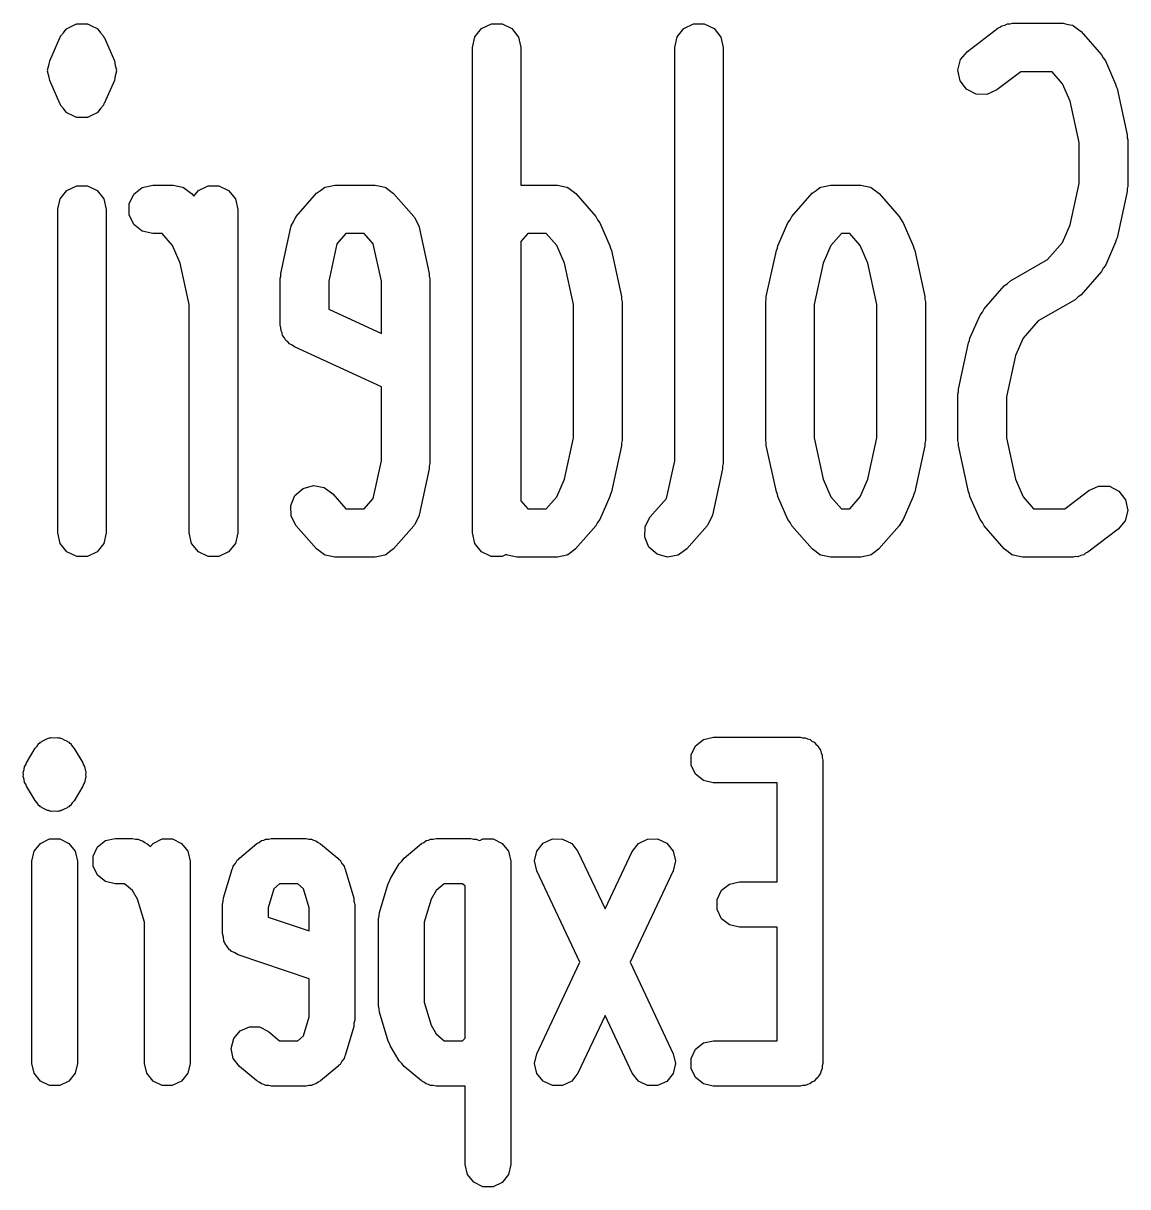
# Model space of a CAD drawing. Extents: x 69 to 230, y -100 to -50.
# Drawn here: x 162.85 to 171.95, y -59.9 to -50.31 of the extents above; entities that cross this region are included whole.
import ezdxf

# ---------------------------------------------------------------- set-up
doc = ezdxf.new("R2010")
doc.units = 0
doc.layers.add('BLACK', color=7, linetype='CONTINUOUS')

msp = doc.modelspace()

# ---------------------------------------------------------------- linework, layer by layer
at = {"layer": 'BLACK', "linetype": 'CONTINUOUS'}
for p, q in [((163.215, -50.3486), (163.249, -50.3336)), ((163.249, -50.3336), (163.282, -50.3162)), ((163.282, -50.3162), (163.286, -50.3161)), ((163.286, -50.3161), (163.289, -50.3145)), ((163.289, -50.3145), (163.293, -50.3145)), ((163.293, -50.3145), (163.296, -50.313)), ((163.296, -50.313), (163.333, -50.3144)), ((163.333, -50.3144), (163.371, -50.3131)), ((163.371, -50.3131), (163.374, -50.3146)), ((163.374, -50.3146), (163.378, -50.3146)), ((163.378, -50.3146), (163.381, -50.3162)), ((163.381, -50.3162), (163.385, -50.3163)), ((163.385, -50.3163), (163.418, -50.3338)), ((163.418, -50.3338), (163.452, -50.3488)), ((166.625, -50.353), (166.706, -50.3145)), ((166.706, -50.3145), (166.795, -50.3146)), ((166.795, -50.3146), (166.875, -50.3532)), ((168.292, -50.353), (168.372, -50.3145)), ((168.372, -50.3145), (168.461, -50.3146)), ((168.461, -50.3146), (168.541, -50.3532)), ((170.897, -50.3419), (170.913, -50.3293)), ((170.913, -50.3293), (170.937, -50.3238)), ((170.937, -50.3238), (170.96, -50.3135)), ((170.96, -50.3135), (170.98, -50.314)), ((170.98, -50.314), (171, -50.3095)), ((171, -50.3095), (171.417, -50.3095)), ((171.417, -50.3095), (171.456, -50.3185)), ((171.456, -50.3185), (171.495, -50.3256)), ((171.495, -50.3256), (171.499, -50.3284)), ((171.499, -50.3284), (171.504, -50.3295)), ((171.504, -50.3295), (171.535, -50.3544)), ((163.067, -50.6198), (163.15, -50.429)), ((163.15, -50.429), (163.152, -50.4261)), ((163.152, -50.4261), (163.153, -50.4225)), ((163.153, -50.4225), (163.156, -50.4196)), ((163.156, -50.4196), (163.157, -50.416)), ((163.157, -50.416), (163.181, -50.3877)), ((163.181, -50.3877), (163.203, -50.3576)), ((163.203, -50.3576), (163.207, -50.3559)), ((163.207, -50.3559), (163.209, -50.353)), ((163.209, -50.353), (163.212, -50.3514)), ((163.212, -50.3514), (163.215, -50.3486)), ((163.452, -50.3488), (163.455, -50.3516)), ((163.455, -50.3516), (163.458, -50.3532)), ((163.458, -50.3532), (163.46, -50.3561)), ((163.46, -50.3561), (163.464, -50.3578)), ((163.464, -50.3578), (163.486, -50.3879)), ((163.486, -50.3879), (163.51, -50.4163)), ((163.51, -50.4163), (163.511, -50.4199)), ((163.511, -50.4199), (163.514, -50.4228)), ((163.514, -50.4228), (163.514, -50.4264)), ((163.514, -50.4264), (163.517, -50.4294)), ((163.517, -50.4294), (163.6, -50.6202)), ((166.55, -50.5092), (166.57, -50.4225)), ((166.57, -50.4225), (166.625, -50.353)), ((166.875, -50.3532), (166.93, -50.4228)), ((166.93, -50.4228), (166.95, -50.5095)), ((168.217, -50.5092), (168.237, -50.4225)), ((168.237, -50.4225), (168.292, -50.353)), ((168.541, -50.3532), (168.597, -50.4228)), ((168.597, -50.4228), (168.617, -50.5095)), ((170.629, -50.5409), (170.879, -50.3502)), ((170.879, -50.3502), (170.897, -50.3419)), ((171.535, -50.3544), (171.567, -50.3778)), ((171.567, -50.3778), (171.734, -50.5686)), ((166.55, -54.5095), (166.55, -50.5092)), ((166.95, -50.5095), (166.95, -51.6429)), ((168.217, -53.9165), (168.217, -50.5092)), ((168.617, -50.5095), (168.617, -53.9384)), ((163.06, -50.6564), (163.067, -50.6198)), ((163.6, -50.6202), (163.607, -50.6568)), ((170.55, -50.6955), (170.572, -50.6092)), ((170.572, -50.6092), (170.629, -50.5409)), ((171.734, -50.5686), (171.748, -50.5954)), ((171.748, -50.5954), (171.767, -50.6198)), ((171.767, -50.6198), (171.85, -50.8106)), ((163.05, -50.6924), (163.06, -50.6564)), ((163.052, -50.6998), (163.05, -50.6924)), ((163.05, -50.7072), (163.052, -50.6998)), ((163.06, -50.7432), (163.05, -50.7072)), ((163.607, -50.6568), (163.617, -50.6928)), ((163.617, -50.7076), (163.607, -50.7436)), ((163.617, -50.6928), (163.615, -50.7002)), ((163.615, -50.7002), (163.617, -50.7076)), ((170.568, -50.7826), (170.55, -50.6955)), ((171.068, -50.7095), (170.871, -50.8593)), ((171.326, -50.7095), (171.068, -50.7095)), ((171.412, -50.8085), (171.326, -50.7095)), ((163.067, -50.7798), (163.06, -50.7432)), ((163.15, -50.9706), (163.067, -50.7798)), ((163.6, -50.7802), (163.516, -50.971)), ((163.607, -50.7436), (163.6, -50.7802)), ((170.622, -50.8534), (170.568, -50.7826)), ((171.476, -50.9525), (171.412, -50.8085)), ((171.85, -50.8106), (171.854, -50.8299)), ((170.701, -50.8939), (170.622, -50.8534)), ((170.79, -50.896), (170.701, -50.8939)), ((170.871, -50.8593), (170.79, -50.896)), ((171.854, -50.8299), (171.862, -50.8477)), ((171.862, -50.8477), (171.945, -51.229)), ((163.152, -50.9736), (163.15, -50.9706)), ((163.153, -50.9772), (163.152, -50.9736)), ((163.155, -50.9801), (163.153, -50.9772)), ((163.156, -50.9837), (163.155, -50.9801)), ((163.181, -51.0121), (163.156, -50.9837)), ((163.51, -50.984), (163.486, -51.0123)), ((163.511, -50.9804), (163.51, -50.984)), ((163.513, -50.9775), (163.511, -50.9804)), ((163.514, -50.9739), (163.513, -50.9775)), ((163.516, -50.971), (163.514, -50.9739)), ((171.55, -51.293), (171.476, -50.9525)), ((163.203, -51.0422), (163.181, -51.0121)), ((163.206, -51.0439), (163.203, -51.0422)), ((163.209, -51.0468), (163.206, -51.0439)), ((163.212, -51.0484), (163.209, -51.0468)), ((163.214, -51.0512), (163.212, -51.0484)), ((163.249, -51.0662), (163.214, -51.0512)), ((163.282, -51.0837), (163.249, -51.0662)), ((163.285, -51.0838), (163.282, -51.0837)), ((163.289, -51.0854), (163.285, -51.0838)), ((163.292, -51.0854), (163.289, -51.0854)), ((163.296, -51.0869), (163.292, -51.0854)), ((163.333, -51.0856), (163.296, -51.0869)), ((163.371, -51.087), (163.333, -51.0856)), ((163.374, -51.0855), (163.371, -51.087)), ((163.378, -51.0855), (163.374, -51.0855)), ((163.381, -51.0839), (163.378, -51.0855)), ((163.385, -51.0838), (163.381, -51.0839)), ((163.418, -51.0664), (163.385, -51.0838)), ((163.452, -51.0514), (163.418, -51.0664)), ((163.455, -51.0486), (163.452, -51.0514)), ((163.458, -51.047), (163.455, -51.0486)), ((163.46, -51.0441), (163.458, -51.047)), ((163.463, -51.0424), (163.46, -51.0441)), ((163.486, -51.0123), (163.463, -51.0424)), ((171.55, -51.6308), (171.55, -51.293)), ((171.945, -51.229), (171.945, -51.2505)), ((171.945, -51.2505), (171.95, -51.2714)), ((171.95, -51.2714), (171.95, -51.6527)), ((163.209, -51.6863), (163.289, -51.6478)), ((163.289, -51.6478), (163.378, -51.6479)), ((163.378, -51.6479), (163.458, -51.6866)), ((163.76, -51.7181), (163.83, -51.6626)), ((163.83, -51.6626), (163.917, -51.6429)), ((163.917, -51.6429), (164.084, -51.6429)), ((164.084, -51.6429), (164.123, -51.6518)), ((164.123, -51.6518), (164.162, -51.6589)), ((164.162, -51.6589), (164.166, -51.6617)), ((164.166, -51.6617), (164.17, -51.6628)), ((164.17, -51.6628), (164.202, -51.6877)), ((164.292, -51.6863), (164.372, -51.6478)), ((164.372, -51.6478), (164.461, -51.6479)), ((164.461, -51.6479), (164.541, -51.6866)), ((165.299, -51.6875), (165.33, -51.6626)), ((165.33, -51.6626), (165.335, -51.6616)), ((165.335, -51.6616), (165.338, -51.6588)), ((165.338, -51.6588), (165.378, -51.6517)), ((165.378, -51.6517), (165.417, -51.6429)), ((165.417, -51.6429), (165.75, -51.6429)), ((165.75, -51.6429), (165.789, -51.6518)), ((165.789, -51.6518), (165.829, -51.6589)), ((165.829, -51.6589), (165.832, -51.6617)), ((165.832, -51.6617), (165.837, -51.6628)), ((165.837, -51.6628), (165.868, -51.6877)), ((166.95, -51.6429), (167.25, -51.6429)), ((167.25, -51.6429), (167.289, -51.6518)), ((167.289, -51.6518), (167.329, -51.6589)), ((167.329, -51.6589), (167.332, -51.6617)), ((167.332, -51.6617), (167.337, -51.6628)), ((167.337, -51.6628), (167.368, -51.6877)), ((169.382, -51.6875), (169.413, -51.6626)), ((169.413, -51.6626), (169.418, -51.6616)), ((169.418, -51.6616), (169.422, -51.6588)), ((169.422, -51.6588), (169.461, -51.6517)), ((169.461, -51.6517), (169.5, -51.6429)), ((169.5, -51.6429), (169.75, -51.6429)), ((169.75, -51.6429), (169.789, -51.6518)), ((169.789, -51.6518), (169.829, -51.6589)), ((169.829, -51.6589), (169.832, -51.6617)), ((169.832, -51.6617), (169.837, -51.6628)), ((169.837, -51.6628), (169.868, -51.6877)), ((171.476, -51.9713), (171.55, -51.6308)), ((171.95, -51.6527), (171.945, -51.6737)), ((171.945, -51.6737), (171.945, -51.6951)), ((163.133, -51.8425), (163.153, -51.7558)), ((163.153, -51.7558), (163.209, -51.6863)), ((163.458, -51.6866), (163.514, -51.7561)), ((163.514, -51.7561), (163.533, -51.8429)), ((163.722, -51.7982), (163.76, -51.7181)), ((164.202, -51.6877), (164.234, -51.7112)), ((164.234, -51.7112), (164.254, -51.7341)), ((164.254, -51.7341), (164.292, -51.6863)), ((164.541, -51.6866), (164.597, -51.7561)), ((164.597, -51.7561), (164.617, -51.8429)), ((165.099, -51.9016), (165.266, -51.7109)), ((165.266, -51.7109), (165.299, -51.6875)), ((165.868, -51.6877), (165.901, -51.7112)), ((165.901, -51.7112), (166.067, -51.9019)), ((167.368, -51.6877), (167.401, -51.7112)), ((167.401, -51.7112), (167.567, -51.9019)), ((169.183, -51.9016), (169.35, -51.7109)), ((169.35, -51.7109), (169.382, -51.6875)), ((169.868, -51.6877), (169.901, -51.7112)), ((169.901, -51.7112), (170.067, -51.9019)), ((171.945, -51.6951), (171.862, -52.0764)), ((163.133, -54.5095), (163.133, -51.8425)), ((163.533, -51.8429), (163.533, -54.5099)), ((163.722, -51.8872), (163.722, -51.7982)), ((164.617, -51.8429), (164.617, -54.5099)), ((163.76, -51.9674), (163.722, -51.8872)), ((165.057, -51.9799), (165.076, -51.9453)), ((165.076, -51.9453), (165.093, -51.9098)), ((165.093, -51.9098), (165.097, -51.9064)), ((165.097, -51.9064), (165.099, -51.9016)), ((166.067, -51.9019), (166.07, -51.9067)), ((166.07, -51.9067), (166.074, -51.9101)), ((166.074, -51.9101), (166.091, -51.9456)), ((166.091, -51.9456), (166.109, -51.9803)), ((167.567, -51.9019), (167.582, -51.9287)), ((167.582, -51.9287), (167.6, -51.9532)), ((167.6, -51.9532), (167.683, -52.144)), ((169.067, -52.1436), (169.15, -51.9528)), ((169.15, -51.9528), (169.168, -51.9284)), ((169.168, -51.9284), (169.183, -51.9016)), ((170.067, -51.9019), (170.082, -51.9287)), ((170.082, -51.9287), (170.1, -51.9532)), ((170.1, -51.9532), (170.183, -52.144)), ((163.83, -52.0229), (163.76, -51.9674)), ((163.916, -52.0429), (163.83, -52.0229)), ((163.993, -52.0429), (163.916, -52.0429)), ((164.079, -52.1418), (163.993, -52.0429)), ((164.971, -52.3715), (165.055, -51.9903)), ((165.055, -51.9903), (165.057, -51.9853)), ((165.057, -51.9853), (165.057, -51.9799)), ((165.507, -52.0429), (165.434, -52.1263)), ((165.659, -52.0429), (165.507, -52.0429)), ((165.732, -52.1263), (165.659, -52.0429)), ((166.109, -51.9803), (166.11, -51.9857)), ((166.11, -51.9857), (166.112, -51.9906)), ((166.112, -51.9906), (166.195, -52.3719)), ((167.007, -52.0429), (166.95, -52.1085)), ((167.159, -52.0429), (167.007, -52.0429)), ((167.246, -52.1418), (167.159, -52.0429)), ((169.591, -52.0429), (169.504, -52.1418)), ((169.659, -52.0429), (169.591, -52.0429)), ((169.746, -52.1418), (169.659, -52.0429)), ((171.412, -52.1154), (171.476, -51.9713)), ((164.142, -52.2859), (164.079, -52.1418)), ((165.434, -52.1263), (165.367, -52.4359)), ((165.8, -52.4359), (165.732, -52.1263)), ((166.95, -52.1085), (166.95, -54.2439)), ((167.309, -52.2859), (167.246, -52.1418)), ((167.683, -52.144), (167.687, -52.1633)), ((169.063, -52.163), (169.067, -52.1436)), ((169.504, -52.1418), (169.441, -52.2859)), ((169.809, -52.2859), (169.746, -52.1418)), ((170.183, -52.144), (170.187, -52.1633)), ((171.288, -52.2573), (171.412, -52.1154)), ((171.85, -52.1135), (171.766, -52.3043)), ((171.854, -52.0942), (171.85, -52.1135)), ((171.862, -52.0764), (171.854, -52.0942)), ((167.687, -52.1633), (167.695, -52.1811)), ((167.695, -52.1811), (167.779, -52.5624)), ((168.971, -52.562), (169.055, -52.1807)), ((169.055, -52.1807), (169.063, -52.163)), ((170.187, -52.1633), (170.195, -52.1811)), ((170.195, -52.1811), (170.279, -52.5624)), ((164.217, -52.6264), (164.142, -52.2859)), ((167.383, -52.6264), (167.309, -52.2859)), ((169.441, -52.2859), (169.367, -52.6264)), ((169.883, -52.6264), (169.809, -52.2859)), ((170.984, -52.4311), (171.288, -52.2573)), ((171.748, -52.3287), (171.734, -52.3555)), ((171.766, -52.3043), (171.748, -52.3287)), ((164.967, -52.4139), (164.971, -52.393)), ((164.967, -52.7952), (164.967, -52.4139)), ((164.971, -52.393), (164.971, -52.3715)), ((165.367, -52.4359), (165.367, -52.6668)), ((165.8, -52.8649), (165.8, -52.4359)), ((166.195, -52.3719), (166.195, -52.3934)), ((166.195, -52.3934), (166.2, -52.4143)), ((166.2, -52.4143), (166.2, -53.9384)), ((170.96, -52.4535), (170.984, -52.4311)), ((171.734, -52.3555), (171.567, -52.5462)), ((170.766, -52.6635), (170.933, -52.4728)), ((170.933, -52.4728), (170.96, -52.4535)), ((164.217, -54.5095), (164.217, -52.6264)), ((167.383, -53.726), (167.383, -52.6264)), ((167.779, -52.5624), (167.779, -52.5838)), ((167.779, -52.5838), (167.783, -52.6048)), ((167.783, -52.6048), (167.783, -53.748)), ((168.967, -52.6044), (168.971, -52.5835)), ((168.967, -53.7476), (168.967, -52.6044)), ((168.971, -52.5835), (168.971, -52.562)), ((169.367, -52.6264), (169.367, -53.726)), ((169.883, -53.726), (169.883, -52.6264)), ((170.279, -52.5624), (170.279, -52.5838)), ((170.279, -52.5838), (170.283, -52.6048)), ((170.283, -52.6048), (170.283, -53.748)), ((171.516, -52.5879), (171.212, -52.7617)), ((171.54, -52.5656), (171.516, -52.5879)), ((171.567, -52.5462), (171.54, -52.5656)), ((165.367, -52.6668), (165.8, -52.8649)), ((170.65, -52.9055), (170.734, -52.7148)), ((170.734, -52.7148), (170.752, -52.6903)), ((170.752, -52.6903), (170.766, -52.6635)), ((164.972, -52.819), (164.967, -52.7952)), ((164.973, -52.8434), (164.972, -52.819)), ((171.212, -52.7617), (171.088, -52.9037)), ((164.982, -52.8618), (164.973, -52.8434)), ((164.986, -52.882), (164.982, -52.8618)), ((165.002, -52.901), (164.986, -52.882)), ((165.013, -52.9228), (165.002, -52.901)), ((165.029, -52.9354), (165.013, -52.9228)), ((170.646, -52.9249), (170.65, -52.9055)), ((171.088, -52.9037), (171.024, -53.0478)), ((165.042, -52.9515), (165.029, -52.9354)), ((165.064, -52.9621), (165.042, -52.9515)), ((165.083, -52.977), (165.064, -52.9621)), ((165.8, -53.3047), (165.083, -52.977)), ((170.555, -53.3239), (170.638, -52.9426)), ((170.638, -52.9426), (170.646, -52.9249)), ((171.024, -53.0478), (170.95, -53.3883)), ((165.8, -53.9165), (165.8, -53.3047)), ((170.55, -53.3663), (170.555, -53.3454)), ((170.55, -53.7476), (170.55, -53.3663)), ((170.555, -53.3454), (170.555, -53.3239)), ((170.95, -53.3883), (170.95, -53.726)), ((167.309, -54.0665), (167.383, -53.726)), ((167.783, -53.748), (167.779, -53.7689)), ((167.779, -53.7689), (167.779, -53.7904)), ((168.971, -53.7685), (168.967, -53.7476)), ((168.971, -53.79), (168.971, -53.7685)), ((169.367, -53.726), (169.441, -54.0665)), ((169.809, -54.0665), (169.883, -53.726)), ((170.283, -53.748), (170.279, -53.7689)), ((170.279, -53.7689), (170.279, -53.7904)), ((170.555, -53.7685), (170.55, -53.7476)), ((170.555, -53.79), (170.555, -53.7685)), ((170.95, -53.726), (171.024, -54.0665)), ((167.779, -53.7904), (167.695, -54.1717)), ((169.055, -54.1713), (168.971, -53.79)), ((170.279, -53.7904), (170.195, -54.1717)), ((170.638, -54.1713), (170.555, -53.79)), ((165.732, -54.2261), (165.8, -53.9165)), ((166.2, -53.9384), (166.195, -53.9594)), ((166.195, -53.9594), (166.195, -53.9808)), ((168.149, -54.2261), (168.217, -53.9165)), ((168.617, -53.9384), (168.612, -53.9594)), ((168.612, -53.9594), (168.612, -53.9808)), ((166.195, -53.9808), (166.112, -54.3621)), ((167.246, -54.2106), (167.309, -54.0665)), ((168.612, -53.9808), (168.529, -54.3621)), ((169.441, -54.0665), (169.504, -54.2106)), ((169.746, -54.2106), (169.809, -54.0665)), ((171.024, -54.0665), (171.088, -54.2106)), ((165.088, -54.2014), (165.155, -54.1429)), ((165.155, -54.1429), (165.241, -54.1193)), ((165.241, -54.1193), (165.329, -54.1351)), ((165.329, -54.1351), (165.401, -54.1873)), ((171.432, -54.3095), (171.629, -54.1597)), ((171.629, -54.1597), (171.71, -54.1231)), ((171.71, -54.1231), (171.799, -54.1252)), ((171.799, -54.1252), (171.878, -54.1656)), ((171.878, -54.1656), (171.932, -54.2364)), ((165.053, -54.2832), (165.088, -54.2014)), ((165.401, -54.1873), (165.507, -54.3095)), ((165.659, -54.3095), (165.732, -54.2261)), ((166.95, -54.2439), (167.007, -54.3095)), ((167.159, -54.3095), (167.246, -54.2106)), ((167.683, -54.2087), (167.6, -54.3995)), ((167.687, -54.1894), (167.683, -54.2087)), ((167.695, -54.1717), (167.687, -54.1894)), ((168.016, -54.3778), (168.149, -54.2261)), ((169.063, -54.1891), (169.055, -54.1713)), ((169.067, -54.2084), (169.063, -54.1891)), ((169.15, -54.3992), (169.067, -54.2084)), ((169.504, -54.2106), (169.591, -54.3095)), ((169.659, -54.3095), (169.746, -54.2106)), ((170.183, -54.2087), (170.1, -54.3995)), ((170.187, -54.1894), (170.183, -54.2087)), ((170.195, -54.1717), (170.187, -54.1894)), ((170.646, -54.1891), (170.638, -54.1713)), ((170.65, -54.2084), (170.646, -54.1891)), ((170.733, -54.3992), (170.65, -54.2084)), ((171.088, -54.2106), (171.174, -54.3095)), ((171.932, -54.2364), (171.95, -54.3236)), ((165.057, -54.3721), (165.053, -54.2832)), ((165.507, -54.3095), (165.659, -54.3095)), ((167.007, -54.3095), (167.159, -54.3095)), ((169.591, -54.3095), (169.659, -54.3095)), ((171.174, -54.3095), (171.432, -54.3095)), ((171.95, -54.3236), (171.928, -54.4098)), ((165.099, -54.4505), (165.057, -54.3721)), ((165.266, -54.6412), (165.099, -54.4505)), ((166.067, -54.4507), (165.9, -54.6415)), ((166.07, -54.446), (166.067, -54.4507)), ((166.074, -54.4426), (166.07, -54.446)), ((166.091, -54.407), (166.074, -54.4426)), ((166.109, -54.3724), (166.091, -54.407)), ((166.11, -54.367), (166.109, -54.3724)), ((166.112, -54.3621), (166.11, -54.367)), ((167.567, -54.4507), (167.4, -54.6415)), ((167.582, -54.424), (167.567, -54.4507)), ((167.6, -54.3995), (167.582, -54.424)), ((167.97, -54.545), (167.974, -54.4561)), ((167.974, -54.4561), (168.016, -54.3778)), ((168.484, -54.4507), (168.317, -54.6415)), ((168.486, -54.446), (168.484, -54.4507)), ((168.491, -54.4426), (168.486, -54.446)), ((168.507, -54.407), (168.491, -54.4426)), ((168.526, -54.3724), (168.507, -54.407)), ((168.529, -54.3621), (168.526, -54.367)), ((168.526, -54.367), (168.526, -54.3724)), ((169.168, -54.4237), (169.15, -54.3992)), ((169.183, -54.4505), (169.168, -54.4237)), ((169.349, -54.6412), (169.183, -54.4505)), ((170.067, -54.4507), (169.9, -54.6415)), ((170.082, -54.424), (170.067, -54.4507)), ((170.1, -54.3995), (170.082, -54.424)), ((170.752, -54.4237), (170.733, -54.3992)), ((170.766, -54.4505), (170.752, -54.4237)), ((170.933, -54.6412), (170.766, -54.4505)), ((171.928, -54.4098), (171.871, -54.4781)), ((163.153, -54.5963), (163.133, -54.5095)), ((163.533, -54.5099), (163.513, -54.5966)), ((164.236, -54.5963), (164.217, -54.5095)), ((164.617, -54.5099), (164.597, -54.5966)), ((166.57, -54.5963), (166.55, -54.5095)), ((168.005, -54.6268), (167.97, -54.545)), ((171.871, -54.4781), (171.621, -54.6688)), ((163.209, -54.6658), (163.153, -54.5963)), ((163.513, -54.5966), (163.458, -54.666)), ((164.292, -54.6658), (164.236, -54.5963)), ((164.597, -54.5966), (164.541, -54.666)), ((165.298, -54.6647), (165.266, -54.6412)), ((165.9, -54.6415), (165.868, -54.6649)), ((166.625, -54.6658), (166.57, -54.5963)), ((167.4, -54.6415), (167.368, -54.6649)), ((168.072, -54.6855), (168.005, -54.6268)), ((168.317, -54.6415), (168.245, -54.6936)), ((169.382, -54.6647), (169.349, -54.6412)), ((169.9, -54.6415), (169.868, -54.6649)), ((170.965, -54.6647), (170.933, -54.6412)), ((163.289, -54.7045), (163.209, -54.6658)), ((163.378, -54.7046), (163.289, -54.7045)), ((163.458, -54.666), (163.378, -54.7046)), ((164.372, -54.7045), (164.292, -54.6658)), ((164.461, -54.7046), (164.372, -54.7045)), ((164.541, -54.666), (164.461, -54.7046)), ((165.33, -54.6896), (165.298, -54.6647)), ((165.334, -54.6907), (165.33, -54.6896)), ((165.338, -54.6935), (165.334, -54.6907)), ((165.377, -54.7006), (165.338, -54.6935)), ((165.416, -54.7095), (165.377, -54.7006)), ((165.75, -54.7095), (165.416, -54.7095)), ((165.789, -54.7006), (165.75, -54.7095)), ((165.828, -54.6936), (165.789, -54.7006)), ((165.832, -54.6908), (165.828, -54.6936)), ((165.837, -54.6897), (165.832, -54.6908)), ((165.868, -54.6649), (165.837, -54.6897)), ((166.705, -54.7045), (166.625, -54.6658)), ((166.794, -54.7046), (166.705, -54.7045)), ((166.828, -54.6883), (166.794, -54.7046)), ((166.83, -54.6896), (166.828, -54.6883)), ((166.834, -54.6907), (166.83, -54.6896)), ((166.838, -54.6935), (166.834, -54.6907)), ((166.877, -54.7006), (166.838, -54.6935)), ((166.916, -54.7095), (166.877, -54.7006)), ((167.25, -54.7095), (166.916, -54.7095)), ((167.289, -54.7006), (167.25, -54.7095)), ((167.328, -54.6936), (167.289, -54.7006)), ((167.332, -54.6908), (167.328, -54.6936)), ((167.337, -54.6897), (167.332, -54.6908)), ((167.368, -54.6649), (167.337, -54.6897)), ((168.157, -54.7093), (168.072, -54.6855)), ((168.245, -54.6936), (168.157, -54.7093)), ((169.413, -54.6896), (169.382, -54.6647)), ((169.418, -54.6907), (169.413, -54.6896)), ((169.421, -54.6935), (169.418, -54.6907)), ((169.461, -54.7006), (169.421, -54.6935)), ((169.5, -54.7095), (169.461, -54.7006)), ((169.75, -54.7095), (169.5, -54.7095)), ((169.789, -54.7006), (169.75, -54.7095)), ((169.828, -54.6936), (169.789, -54.7006)), ((169.832, -54.6908), (169.828, -54.6936)), ((169.837, -54.6897), (169.832, -54.6908)), ((169.868, -54.6649), (169.837, -54.6897)), ((170.996, -54.6896), (170.965, -54.6647)), ((171.001, -54.6907), (170.996, -54.6896)), ((171.005, -54.6935), (171.001, -54.6907)), ((171.044, -54.7006), (171.005, -54.6935)), ((171.083, -54.7095), (171.044, -54.7006)), ((171.5, -54.7095), (171.083, -54.7095)), ((171.52, -54.705), (171.5, -54.7095)), ((171.54, -54.7055), (171.52, -54.705)), ((171.563, -54.6953), (171.54, -54.7055)), ((171.587, -54.6897), (171.563, -54.6953)), ((171.603, -54.6772), (171.587, -54.6897)), ((171.621, -54.6688), (171.603, -54.6772)), ((162.947, -56.2842), (162.964, -56.2663)), ((162.964, -56.2663), (162.977, -56.2455)), ((162.977, -56.2455), (162.985, -56.241)), ((162.985, -56.241), (162.99, -56.2342)), ((162.99, -56.2342), (162.998, -56.2304)), ((162.998, -56.2304), (163.004, -56.2241)), ((163.004, -56.2241), (163.028, -56.2155)), ((163.028, -56.2155), (163.049, -56.2027)), ((163.049, -56.2027), (163.058, -56.2019)), ((163.058, -56.2019), (163.066, -56.1981)), ((163.066, -56.1981), (163.074, -56.1981)), ((163.074, -56.1981), (163.083, -56.1951)), ((163.083, -56.1951), (163.107, -56.1974)), ((163.107, -56.1974), (163.132, -56.1951)), ((163.132, -56.1951), (163.14, -56.1982)), ((163.14, -56.1982), (163.149, -56.1982)), ((163.149, -56.1982), (163.157, -56.202)), ((163.157, -56.202), (163.166, -56.2028)), ((163.166, -56.2028), (163.187, -56.2156)), ((163.187, -56.2156), (163.21, -56.2243)), ((163.21, -56.2243), (163.216, -56.2306)), ((163.216, -56.2306), (163.224, -56.2344)), ((163.224, -56.2344), (163.23, -56.2413)), ((163.23, -56.2413), (163.237, -56.2458)), ((163.237, -56.2458), (163.251, -56.2665)), ((163.251, -56.2665), (163.268, -56.2845)), ((168.353, -56.3391), (168.389, -56.264)), ((168.389, -56.264), (168.454, -56.212)), ((168.454, -56.212), (168.536, -56.1935)), ((168.536, -56.1935), (169.25, -56.1935)), ((169.25, -56.1935), (169.271, -56.1982)), ((169.271, -56.1982), (169.292, -56.1982)), ((169.292, -56.1982), (169.311, -56.2074)), ((169.311, -56.2074), (169.332, -56.2121)), ((169.332, -56.2121), (169.348, -56.2253)), ((169.348, -56.2253), (169.367, -56.2344)), ((169.367, -56.2344), (169.38, -56.251)), ((169.38, -56.251), (169.397, -56.2642)), ((169.397, -56.2642), (169.406, -56.2832)), ((162.875, -56.4035), (162.947, -56.2842)), ((163.268, -56.2845), (163.34, -56.4038)), ((168.353, -56.4225), (168.353, -56.3391)), ((169.406, -56.2832), (169.419, -56.2996)), ((169.419, -56.2996), (169.424, -56.3203)), ((169.424, -56.3203), (169.433, -56.3394)), ((169.433, -56.3394), (169.433, -56.3604)), ((169.433, -56.3604), (169.438, -56.381)), ((162.849, -56.4828), (162.857, -56.459)), ((162.857, -56.459), (162.86, -56.4342)), ((162.86, -56.4342), (162.87, -56.4199)), ((162.87, -56.4199), (162.875, -56.4035)), ((163.34, -56.4038), (163.345, -56.4202)), ((163.345, -56.4202), (163.354, -56.4345)), ((163.354, -56.4345), (163.358, -56.4593)), ((163.358, -56.4593), (163.365, -56.4831)), ((168.389, -56.4977), (168.353, -56.4225)), ((169.438, -56.381), (169.438, -58.8813)), ((162.851, -56.4998), (162.849, -56.4828)), ((162.849, -56.5169), (162.851, -56.4998)), ((162.857, -56.5407), (162.849, -56.5169)), ((162.86, -56.5655), (162.857, -56.5407)), ((162.869, -56.5798), (162.86, -56.5655)), ((163.354, -56.5658), (163.345, -56.5801)), ((163.358, -56.541), (163.354, -56.5658)), ((163.365, -56.5172), (163.358, -56.541)), ((163.365, -56.4831), (163.363, -56.5002)), ((163.363, -56.5002), (163.365, -56.5172)), ((168.454, -56.5498), (168.389, -56.4977)), ((168.535, -56.5685), (168.454, -56.5498)), ((162.875, -56.5962), (162.869, -56.5798)), ((162.946, -56.7155), (162.875, -56.5962)), ((163.339, -56.5965), (163.268, -56.7158)), ((163.345, -56.5801), (163.339, -56.5965)), ((169.062, -56.5685), (168.535, -56.5685)), ((169.062, -57.3839), (169.062, -56.5685)), ((162.964, -56.7334), (162.946, -56.7155)), ((162.977, -56.7542), (162.964, -56.7334)), ((162.985, -56.7587), (162.977, -56.7542)), ((163.237, -56.7545), (163.229, -56.759)), ((163.251, -56.7337), (163.237, -56.7545)), ((163.268, -56.7158), (163.251, -56.7337)), ((162.99, -56.7656), (162.985, -56.7587)), ((162.998, -56.7694), (162.99, -56.7656)), ((163.004, -56.7757), (162.998, -56.7694)), ((163.027, -56.7844), (163.004, -56.7757)), ((163.049, -56.7972), (163.027, -56.7844)), ((163.057, -56.798), (163.049, -56.7972)), ((163.065, -56.8018), (163.057, -56.798)), ((163.074, -56.8018), (163.065, -56.8018)), ((163.082, -56.8049), (163.074, -56.8018)), ((163.107, -56.8026), (163.082, -56.8049)), ((163.132, -56.8049), (163.107, -56.8026)), ((163.14, -56.8019), (163.132, -56.8049)), ((163.149, -56.8019), (163.14, -56.8019)), ((163.157, -56.7981), (163.149, -56.8019)), ((163.165, -56.7973), (163.157, -56.7981)), ((163.187, -56.7845), (163.165, -56.7973)), ((163.21, -56.7759), (163.187, -56.7845)), ((163.216, -56.7696), (163.21, -56.7759)), ((163.224, -56.7658), (163.216, -56.7696)), ((163.229, -56.759), (163.224, -56.7658)), ((162.99, -57.0675), (163.066, -57.0314)), ((163.066, -57.0314), (163.149, -57.0315)), ((163.149, -57.0315), (163.224, -57.0677)), ((163.461, -57.0973), (163.526, -57.0453)), ((163.526, -57.0453), (163.607, -57.0268)), ((163.607, -57.0268), (163.75, -57.0268)), ((163.75, -57.0268), (163.773, -57.0319)), ((163.773, -57.0319), (163.796, -57.0324)), ((163.796, -57.0324), (163.813, -57.0412)), ((163.813, -57.0412), (163.832, -57.0455)), ((163.832, -57.0455), (163.85, -57.0598)), ((163.919, -57.0675), (163.994, -57.0314)), ((163.994, -57.0314), (164.078, -57.0315)), ((164.078, -57.0315), (164.153, -57.0677)), ((164.794, -57.0597), (164.812, -57.0453)), ((164.812, -57.0453), (164.83, -57.0411)), ((164.83, -57.0411), (164.847, -57.0324)), ((164.847, -57.0324), (164.87, -57.0319)), ((164.87, -57.0319), (164.893, -57.0268)), ((164.893, -57.0268), (165.179, -57.0268)), ((165.179, -57.0268), (165.201, -57.0319)), ((165.201, -57.0319), (165.224, -57.0324)), ((165.224, -57.0324), (165.241, -57.0412)), ((165.241, -57.0412), (165.26, -57.0455)), ((165.26, -57.0455), (165.278, -57.0598)), ((166.151, -57.0597), (166.169, -57.0453)), ((166.169, -57.0453), (166.187, -57.0411)), ((166.187, -57.0411), (166.205, -57.0324)), ((166.205, -57.0324), (166.228, -57.0319)), ((166.228, -57.0319), (166.25, -57.0268)), ((166.25, -57.0268), (166.536, -57.0268)), ((166.536, -57.0268), (166.558, -57.0319)), ((166.558, -57.0319), (166.581, -57.0324)), ((166.581, -57.0324), (166.599, -57.0412)), ((166.599, -57.0412), (166.611, -57.044)), ((166.611, -57.044), (166.637, -57.0314)), ((166.637, -57.0314), (166.72, -57.0315)), ((166.72, -57.0315), (166.796, -57.0677)), ((167.134, -57.0666), (167.21, -57.0311)), ((167.21, -57.0311), (167.293, -57.0319)), ((167.293, -57.0319), (167.368, -57.0687)), ((167.918, -57.0685), (167.993, -57.0318)), ((167.993, -57.0318), (168.076, -57.0312)), ((168.076, -57.0312), (168.152, -57.0668)), ((162.92, -57.214), (162.938, -57.1327)), ((162.938, -57.1327), (162.99, -57.0675)), ((163.224, -57.0677), (163.276, -57.133)), ((163.276, -57.133), (163.295, -57.2143)), ((163.424, -57.1724), (163.461, -57.0973)), ((163.85, -57.0598), (163.87, -57.0702)), ((163.87, -57.0702), (163.898, -57.0936)), ((163.898, -57.0936), (163.919, -57.0675)), ((164.153, -57.0677), (164.205, -57.133)), ((164.205, -57.133), (164.223, -57.2143)), ((164.63, -57.1893), (164.773, -57.07)), ((164.773, -57.07), (164.794, -57.0597)), ((165.278, -57.0598), (165.299, -57.0702)), ((165.299, -57.0702), (165.442, -57.1895)), ((165.987, -57.1893), (166.13, -57.07)), ((166.13, -57.07), (166.151, -57.0597)), ((166.796, -57.0677), (166.848, -57.133)), ((166.848, -57.133), (166.866, -57.2143)), ((167.063, -57.2125), (167.082, -57.1313)), ((167.082, -57.1313), (167.134, -57.0666)), ((167.368, -57.0687), (167.42, -57.1343)), ((167.42, -57.1343), (167.643, -57.6079)), ((167.643, -57.6079), (167.866, -57.134)), ((167.866, -57.134), (167.918, -57.0685)), ((168.152, -57.0668), (168.204, -57.1316)), ((168.204, -57.1316), (168.223, -57.2128)), ((162.92, -58.881), (162.92, -57.214)), ((163.295, -57.2143), (163.295, -58.8813)), ((163.424, -57.2558), (163.424, -57.1724)), ((164.223, -57.2143), (164.223, -58.8813)), ((164.579, -57.2556), (164.597, -57.2322)), ((164.597, -57.2322), (164.612, -57.2067)), ((164.612, -57.2067), (164.622, -57.1994)), ((164.622, -57.1994), (164.63, -57.1893)), ((165.442, -57.1895), (165.449, -57.1996)), ((165.449, -57.1996), (165.46, -57.2069)), ((165.46, -57.2069), (165.474, -57.2325)), ((165.474, -57.2325), (165.492, -57.2559)), ((165.875, -57.3559), (165.947, -57.2366)), ((165.947, -57.2366), (165.968, -57.2141)), ((165.968, -57.2141), (165.987, -57.1893)), ((166.866, -57.2143), (166.866, -59.7146)), ((167.08, -57.2939), (167.063, -57.2125)), ((168.223, -57.2128), (168.205, -57.2942)), ((163.46, -57.331), (163.424, -57.2558)), ((163.526, -57.3831), (163.46, -57.331)), ((164.499, -57.5175), (164.571, -57.2791)), ((164.571, -57.2791), (164.577, -57.2681)), ((164.577, -57.2681), (164.579, -57.2556)), ((165.492, -57.2559), (165.495, -57.2684)), ((165.495, -57.2684), (165.501, -57.2795)), ((165.501, -57.2795), (165.573, -57.5179)), ((167.436, -58.0476), (167.08, -57.2939)), ((168.205, -57.2942), (167.85, -58.0476)), ((163.607, -57.4018), (163.526, -57.3831)), ((163.682, -57.4018), (163.607, -57.4018)), ((163.748, -57.457), (163.682, -57.4018)), ((164.961, -57.4018), (164.913, -57.4413)), ((165.111, -57.4018), (164.961, -57.4018)), ((165.158, -57.4413), (165.111, -57.4018)), ((165.785, -57.6366), (165.856, -57.3982)), ((165.856, -57.3982), (165.868, -57.378)), ((165.868, -57.378), (165.875, -57.3559)), ((166.318, -57.4018), (166.252, -57.457)), ((166.468, -57.4018), (166.318, -57.4018)), ((166.491, -57.4212), (166.468, -57.4018)), ((166.491, -58.6741), (166.491, -57.4212)), ((168.603, -57.4545), (168.669, -57.4025)), ((168.669, -57.4025), (168.75, -57.3839)), ((168.75, -57.3839), (169.062, -57.3839)), ((163.791, -57.5287), (163.748, -57.457)), ((164.497, -57.5446), (164.499, -57.5175)), ((164.913, -57.4413), (164.866, -57.5989)), ((165.205, -57.5989), (165.158, -57.4413)), ((165.573, -57.5179), (165.574, -57.545)), ((166.252, -57.457), (166.209, -57.5287)), ((168.567, -57.5296), (168.603, -57.4545)), ((163.848, -57.718), (163.791, -57.5287)), ((164.491, -57.5711), (164.497, -57.5446)), ((164.491, -57.8095), (164.491, -57.5711)), ((164.866, -57.5989), (164.866, -57.6744)), ((165.205, -57.7875), (165.205, -57.5989)), ((165.574, -57.545), (165.58, -57.5714)), ((165.58, -57.5714), (165.58, -58.5241)), ((166.209, -57.5287), (166.152, -57.718)), ((168.567, -57.613), (168.567, -57.5296)), ((168.603, -57.6881), (168.567, -57.613)), ((164.866, -57.6744), (165.205, -57.7875)), ((165.777, -57.6901), (165.783, -57.6637)), ((165.777, -58.4048), (165.777, -57.6901)), ((165.783, -57.6637), (165.785, -57.6366)), ((168.668, -57.7402), (168.603, -57.6881)), ((163.848, -58.881), (163.848, -57.718)), ((164.498, -57.8414), (164.491, -57.8095)), ((166.152, -57.718), (166.152, -58.3772)), ((168.75, -57.7589), (168.668, -57.7402)), ((169.062, -57.7589), (168.75, -57.7589)), ((169.062, -58.6935), (169.062, -57.7589)), ((164.502, -57.8739), (164.498, -57.8414)), ((164.508, -57.8817), (164.502, -57.8739)), ((164.51, -57.8908), (164.508, -57.8817)), ((164.53, -57.9164), (164.51, -57.8908)), ((164.548, -57.9439), (164.53, -57.9164)), ((164.556, -57.9487), (164.548, -57.9439)), ((164.562, -57.9561), (164.556, -57.9487)), ((164.591, -57.9703), (164.562, -57.9561)), ((164.619, -57.9873), (164.591, -57.9703)), ((165.205, -58.1828), (164.619, -57.9873)), ((167.08, -58.801), (167.436, -58.0476)), ((167.85, -58.0476), (168.205, -58.8013)), ((165.205, -58.4963), (165.205, -58.1828)), ((166.152, -58.3772), (166.209, -58.5665)), ((165.783, -58.4312), (165.777, -58.4048)), ((165.785, -58.4583), (165.783, -58.4312)), ((165.856, -58.6967), (165.785, -58.4583)), ((164.636, -58.6127), (164.712, -58.5782)), ((164.712, -58.5782), (164.796, -58.5801)), ((164.796, -58.5801), (164.87, -58.6179)), ((165.158, -58.654), (165.205, -58.4963)), ((165.572, -58.5777), (165.501, -58.8161)), ((165.574, -58.5506), (165.572, -58.5777)), ((165.58, -58.5241), (165.574, -58.5506)), ((166.209, -58.5665), (166.252, -58.6382)), ((167.643, -58.4873), (167.419, -58.9612)), ((167.866, -58.9609), (167.643, -58.4873)), ((164.583, -58.6768), (164.636, -58.6127)), ((164.87, -58.6179), (164.961, -58.6935)), ((165.111, -58.6935), (165.158, -58.654)), ((166.252, -58.6382), (166.318, -58.6935)), ((166.468, -58.6935), (166.491, -58.6741)), ((164.563, -58.7576), (164.583, -58.6768)), ((164.579, -58.8393), (164.563, -58.7576)), ((164.961, -58.6935), (165.111, -58.6935)), ((165.868, -58.7169), (165.856, -58.6967)), ((165.875, -58.739), (165.868, -58.7169)), ((165.946, -58.8584), (165.875, -58.739)), ((166.318, -58.6935), (166.468, -58.6935)), ((168.353, -58.8391), (168.389, -58.764)), ((168.389, -58.764), (168.454, -58.712)), ((168.454, -58.712), (168.536, -58.6935)), ((168.536, -58.6935), (169.062, -58.6935)), ((164.63, -58.9057), (164.579, -58.8393)), ((165.474, -58.863), (165.46, -58.8886)), ((165.492, -58.8396), (165.474, -58.863)), ((165.495, -58.8272), (165.492, -58.8396)), ((165.501, -58.8161), (165.495, -58.8272)), ((165.968, -58.8809), (165.946, -58.8584)), ((167.063, -58.8825), (167.08, -58.801)), ((168.205, -58.8013), (168.223, -58.8828)), ((168.353, -58.9225), (168.353, -58.8391)), ((162.938, -58.9623), (162.92, -58.881)), ((162.99, -59.0275), (162.938, -58.9623)), ((163.276, -58.9626), (163.224, -59.0277)), ((163.295, -58.8813), (163.276, -58.9626)), ((163.867, -58.9623), (163.848, -58.881)), ((163.919, -59.0275), (163.867, -58.9623)), ((164.205, -58.9626), (164.152, -59.0277)), ((164.223, -58.8813), (164.205, -58.9626)), ((164.773, -59.025), (164.63, -58.9057)), ((165.441, -58.9059), (165.298, -59.0252)), ((165.449, -58.8958), (165.441, -58.9059)), ((165.46, -58.8886), (165.449, -58.8958)), ((165.987, -58.9057), (165.968, -58.8809)), ((166.13, -59.025), (165.987, -58.9057)), ((167.082, -58.9636), (167.063, -58.8825)), ((167.134, -59.0284), (167.082, -58.9636)), ((167.419, -58.9612), (167.368, -59.0268)), ((167.918, -59.0265), (167.866, -58.9609)), ((168.223, -58.8828), (168.204, -58.9639)), ((168.389, -58.9977), (168.353, -58.9225)), ((169.419, -58.9626), (169.406, -58.979)), ((169.424, -58.9419), (169.419, -58.9626)), ((169.433, -58.9228), (169.424, -58.9419)), ((169.438, -58.8813), (169.433, -58.9018)), ((169.433, -58.9018), (169.433, -58.9228)), ((163.065, -59.0637), (162.99, -59.0275)), ((163.224, -59.0277), (163.149, -59.0638)), ((163.994, -59.0637), (163.919, -59.0275)), ((164.152, -59.0277), (164.077, -59.0638)), ((164.793, -59.0354), (164.773, -59.025)), ((164.811, -59.0498), (164.793, -59.0354)), ((164.83, -59.0541), (164.811, -59.0498)), ((164.847, -59.0628), (164.83, -59.0541)), ((165.241, -59.0542), (165.224, -59.0629)), ((165.26, -59.0499), (165.241, -59.0542)), ((165.278, -59.0356), (165.26, -59.0499)), ((165.298, -59.0252), (165.278, -59.0356)), ((166.15, -59.0354), (166.13, -59.025)), ((166.168, -59.0498), (166.15, -59.0354)), ((166.187, -59.0541), (166.168, -59.0498)), ((166.204, -59.0628), (166.187, -59.0541)), ((167.21, -59.064), (167.134, -59.0284)), ((167.368, -59.0268), (167.293, -59.0635)), ((167.992, -59.0634), (167.918, -59.0265)), ((168.151, -59.0286), (168.076, -59.0641)), ((168.204, -58.9639), (168.151, -59.0286)), ((168.454, -59.0498), (168.389, -58.9977)), ((168.535, -59.0685), (168.454, -59.0498)), ((169.311, -59.0546), (169.292, -59.0638)), ((169.331, -59.0499), (169.311, -59.0546)), ((169.348, -59.0368), (169.331, -59.0499)), ((169.367, -59.0277), (169.348, -59.0368)), ((169.38, -59.0111), (169.367, -59.0277)), ((169.397, -58.9979), (169.38, -59.0111)), ((169.406, -58.979), (169.397, -58.9979)), ((163.149, -59.0638), (163.065, -59.0637)), ((164.077, -59.0638), (163.994, -59.0637)), ((164.87, -59.0633), (164.847, -59.0628)), ((164.893, -59.0685), (164.87, -59.0633)), ((165.179, -59.0685), (164.893, -59.0685)), ((165.201, -59.0633), (165.179, -59.0685)), ((165.224, -59.0629), (165.201, -59.0633)), ((166.227, -59.0633), (166.204, -59.0628)), ((166.25, -59.0685), (166.227, -59.0633)), ((166.491, -59.0685), (166.25, -59.0685)), ((166.491, -59.7143), (166.491, -59.0685)), ((167.293, -59.0635), (167.21, -59.064)), ((168.076, -59.0641), (167.992, -59.0634)), ((169.25, -59.0685), (168.535, -59.0685)), ((169.271, -59.0638), (169.25, -59.0685)), ((169.292, -59.0638), (169.271, -59.0638)), ((166.51, -59.7956), (166.491, -59.7143)), ((166.866, -59.7146), (166.847, -59.7959)), ((166.562, -59.8608), (166.51, -59.7956)), ((166.847, -59.7959), (166.795, -59.861)), ((166.637, -59.8971), (166.562, -59.8608)), ((166.72, -59.8971), (166.637, -59.8971)), ((166.795, -59.861), (166.72, -59.8971))]:
    msp.add_line(p, q, dxfattribs=at)

doc.saveas('drawing.dxf')
